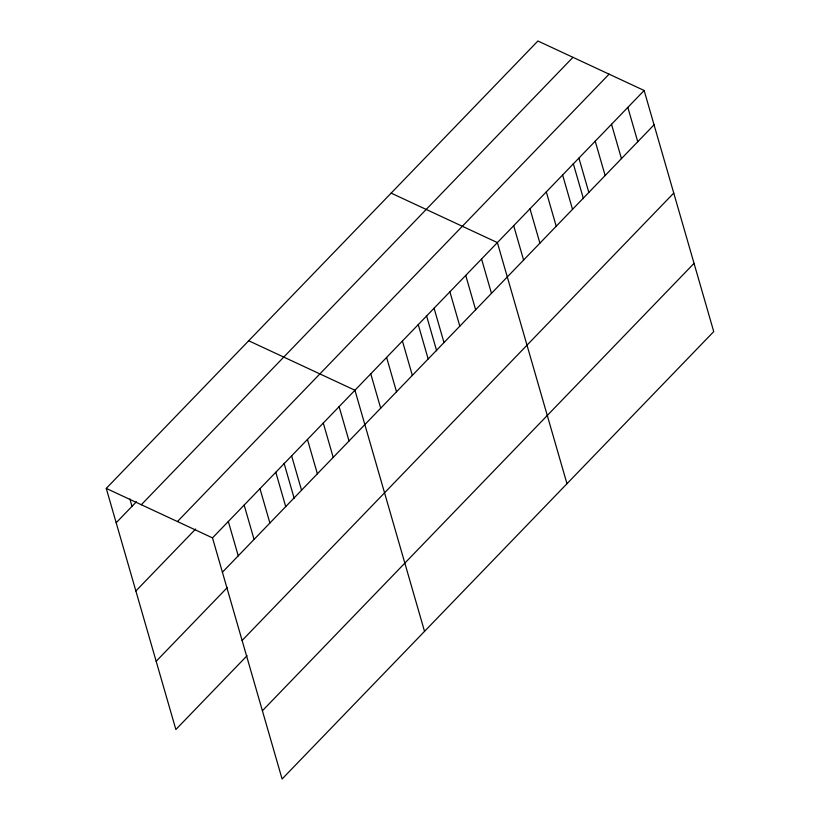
<?xml version="1.0" encoding="UTF-8"?>
<svg xmlns="http://www.w3.org/2000/svg" width="820" height="820" viewBox="0 0 820 820"><rect width="100%" height="100%" fill="white"/><g stroke="black" fill="none" stroke-linecap="round" stroke-linejoin="round"><path stroke-width="1.23" d="M106.262 488.402L537.91 41L644.141 90.487L713.738 331.598L282.09 779L212.503 537.879L106.262 488.402L175.859 729.513L247.076 655.692M116.184 522.75L136.407 501.789M141.317 504.73L572.965 57.328M177.438 521.551L609.086 74.159M135.874 590.984L195.662 529.013M212.503 537.879L644.141 90.487M222.415 572.237L654.053 124.835M156.169 661.279L227.386 587.458M242.105 640.471L673.753 193.069M262.4 710.766L694.038 263.363M391.15 193.12L497.381 242.597L566.979 483.718M248.706 340.761L354.937 390.238L424.534 631.359M627.833 107.389L637.755 141.737M611.525 124.291L621.447 158.639M595.217 141.194L605.139 175.541M578.92 158.096L588.832 192.444M573.262 163.498L583.409 198.655M562.612 174.988L572.524 209.346M546.304 191.89L556.216 226.248M529.997 208.792L539.909 243.15M513.689 225.695L523.601 260.053M481.555 259.007L491.467 293.355M465.729 275.407L475.641 309.765M449.903 291.817L459.815 326.165M434.077 308.217L443.989 342.565M426.502 315.618L436.65 350.765M418.251 324.628L428.163 358.976M402.425 341.028L412.337 375.375M386.599 357.428L396.511 391.786M370.773 373.838L380.685 408.186M339.111 406.648L349.033 440.996M323.285 423.048L333.207 457.406M307.459 439.458L317.381 473.806M291.633 455.858L301.545 490.216M284.068 463.259L294.206 498.406M275.807 472.269L285.719 506.616M259.981 488.669L269.893 523.016M244.155 505.079L254.067 539.427M228.329 521.479L238.241 555.827M129.878 498.98L132.01 506.35"/></g></svg>
